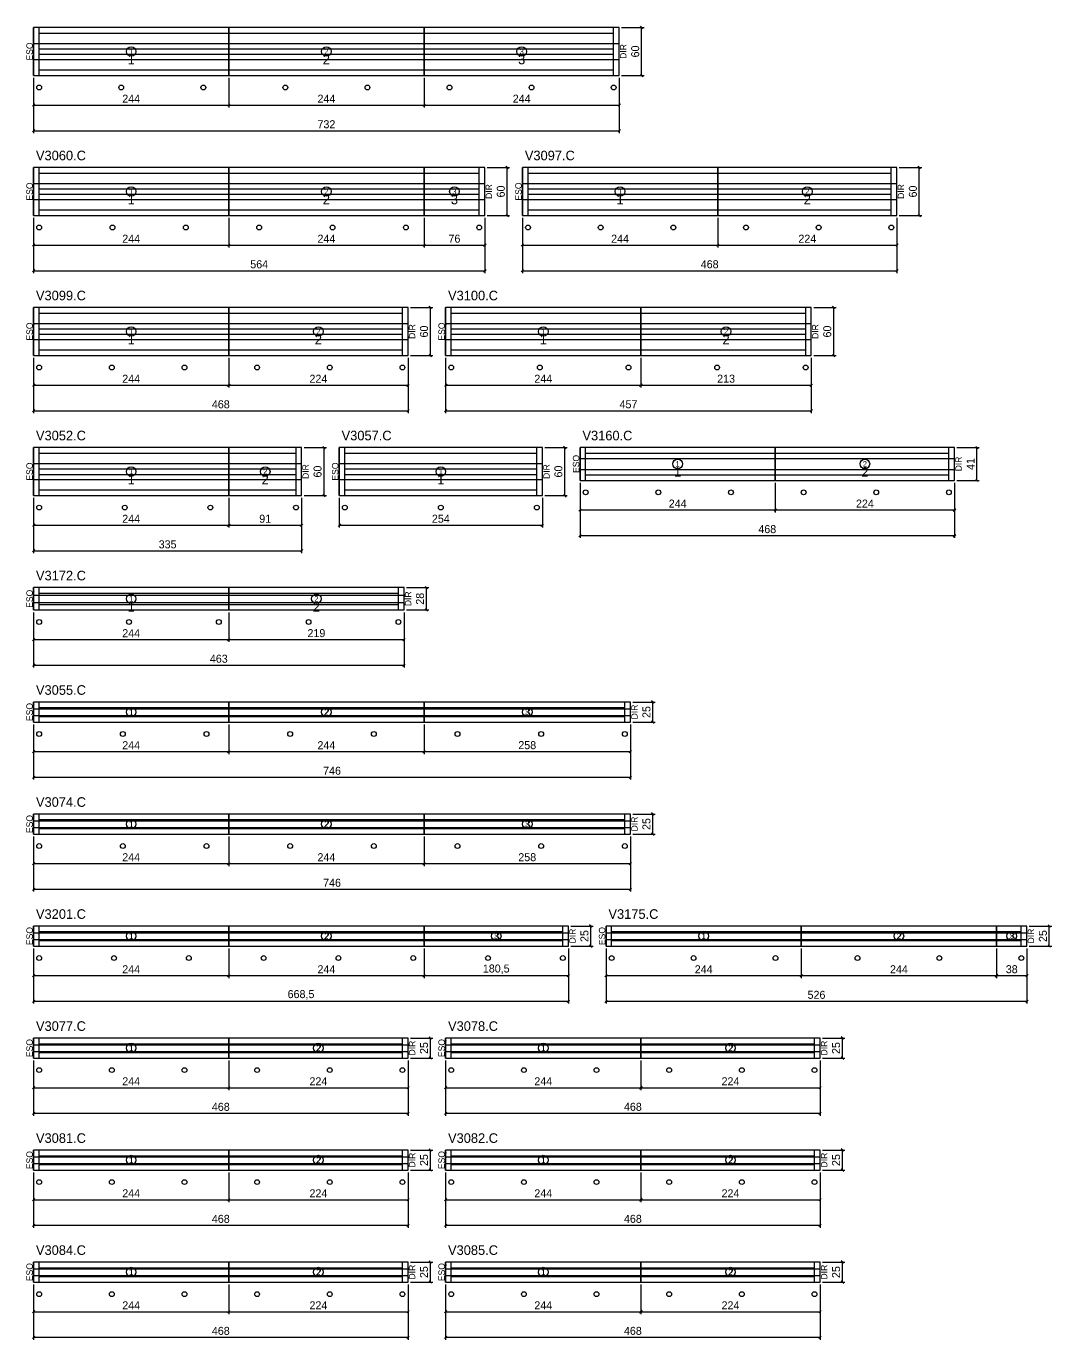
# Model space of a CAD drawing. Extents: x -10500 to 3070, y -5275 to 1250.
# Drawn here: x -9 to 1272, y -2020 to -378 of the extents above; entities that cross this region are included whole.
import ezdxf
from ezdxf.enums import TextEntityAlignment as Align

# ---------------------------------------------------------------- set-up
doc = ezdxf.new("R2010")
doc.units = 0
for name, color, linetype in [('5', 5, 'Continuous'), ('COTA', 241, 'Continuous'), ('Escoras', 224, 'Continuous'), ('NOMENCLATURA', 7, 'Continuous'), ('Painéis', 200, 'Continuous'), ('SARR_2.2x7', 40, 'Continuous'), ('SARR_EDITAR', 141, 'Continuous')]:
    doc.layers.add(name, color=color, linetype=linetype)
doc.dimstyles.new('PAINEL', dxfattribs={"dimtxt": 10, "dimasz": 3, "dimexe": 3, "dimexo": 3, "dimgap": 3, "dimtad": 1, "dimblk": 'OBLIQUE', "dimblk1": 'OBLIQUE', "dimcen": 2.5, "dimclrd": 4, "dimclre": 4, "dimclrt": 240, "dimazin": 3, "dimtfac": 1, "dimtmove": 0, "dimatfit": 3})

# ---------------------------------------------------------------- blocks, each defined once
blk = doc.blocks.new('nf1')
blk.add_circle((0, 0), 6)
blk.add_text('1', height=7).set_placement((0, 0), align=Align.MIDDLE_CENTER)
blk = doc.blocks.new('nf2')
blk.add_circle((0, 0), 6)
blk.add_text('2', height=7).set_placement((0, 0), align=Align.MIDDLE_CENTER)
blk = doc.blocks.new('nf3')
blk.add_circle((0, 0), 6)
blk.add_text('3', height=7).set_placement((0, 0), align=Align.MIDDLE_CENTER)
blk = doc.blocks.new('_OBLIQUE')
at = {"color": 0, "linetype": 'BYBLOCK'}
blk.add_line((-0.5, -0.5), (0.5, 0.5), dxfattribs=at)

msp = doc.modelspace()

# ---------------------------------------------------------------- linework, layer by layer
at = {"layer": 'Escoras'}
for centre in [(7, -455), (109.571, -455), (212.143, -455), (314.714, -455), (417.286, -455), (519.857, -455), (622.429, -455), (725, -455), (7, -630), (98.667, -630), (190.333, -630), (282, -630), (373.667, -630), (465.333, -630), (557, -630), (618, -630), (708.8, -630), (799.6, -630), (890.4, -630), (981.2, -630), (1072, -630), (7, -805), (97.8, -805), (188.6, -805), (279.4, -805), (370.2, -805), (461, -805), (522, -805), (632.75, -805), (743.5, -805), (854.25, -805), (965, -805), (690, -961), (780.8, -961), (871.6, -961), (962.4, -961), (1053.2, -961), (1144, -961), (7, -980), (114, -980), (221, -980), (328, -980), (389, -980), (509, -980), (629, -980), (7, -1123), (119.25, -1123), (231.5, -1123), (343.75, -1123), (456, -1123), (7, -1263), (111.571, -1263), (216.143, -1263), (320.714, -1263), (425.286, -1263), (529.857, -1263), (634.429, -1263), (739, -1263), (7, -1403), (111.571, -1403), (216.143, -1403), (320.714, -1403), (425.286, -1403), (529.857, -1403), (634.429, -1403), (739, -1403), (7, -1543), (100.5, -1543), (194, -1543), (287.5, -1543), (381, -1543), (474.5, -1543), (568, -1543), (661.5, -1543), (722.5, -1543), (824.9, -1543), (927.3, -1543), (1029.7, -1543), (1132.1, -1543), (1234.5, -1543), (7, -1683), (97.8, -1683), (188.6, -1683), (279.4, -1683), (370.2, -1683), (461, -1683), (522, -1683), (612.8, -1683), (703.6, -1683), (794.4, -1683), (885.2, -1683), (976, -1683), (7, -1823), (97.8, -1823), (188.6, -1823), (279.4, -1823), (370.2, -1823), (461, -1823), (522, -1823), (612.8, -1823), (703.6, -1823), (794.4, -1823), (885.2, -1823), (976, -1823), (7, -1963), (97.8, -1963), (188.6, -1963), (279.4, -1963), (370.2, -1963), (461, -1963), (522, -1963), (612.8, -1963), (703.6, -1963), (794.4, -1963), (885.2, -1963), (976, -1963)]:
    msp.add_circle(centre, 3, dxfattribs=at)
at = {"layer": 'Painéis'}
for p, q in [((244, -440), (244, -380)), ((488, -440), (488, -380)), ((0, -400), (244, -400)), ((244, -400), (488, -400)), ((488, -400), (732, -400)), ((0, -420), (244, -420)), ((244, -420), (488, -420)), ((488, -420), (732, -420)), ((244, -615), (244, -555)), ((488, -615), (488, -555)), ((855, -615), (855, -555)), ((0, -575), (244, -575)), ((244, -575), (488, -575)), ((488, -575), (564, -575)), ((611, -575), (855, -575)), ((855, -575), (1079, -575)), ((0, -595), (244, -595)), ((244, -595), (488, -595)), ((488, -595), (564, -595)), ((611, -595), (855, -595)), ((855, -595), (1079, -595)), ((244, -790), (244, -730)), ((759, -790), (759, -730)), ((0, -750), (244, -750)), ((244, -750), (468, -750)), ((515, -750), (759, -750)), ((759, -750), (972, -750)), ((0, -770), (244, -770)), ((244, -770), (468, -770)), ((515, -770), (759, -770)), ((759, -770), (972, -770)), ((244, -965), (244, -905)), ((683, -918.667), (927, -918.667)), ((927, -946), (927, -905)), ((927, -918.667), (1151, -918.667)), ((0, -925), (244, -925)), ((244, -925), (335, -925)), ((382, -925), (636, -925)), ((683, -932.333), (927, -932.333)), ((927, -932.333), (1151, -932.333)), ((0, -945), (244, -945)), ((244, -945), (335, -945)), ((382, -945), (636, -945)), ((244, -1108), (244, -1080)), ((0, -1089.333), (244, -1089.333)), ((0, -1098.667), (244, -1098.667)), ((244, -1089.333), (463, -1089.333)), ((244, -1098.667), (463, -1098.667)), ((244, -1248), (244, -1223)), ((488, -1248), (488, -1223)), ((0, -1231.333), (244, -1231.333)), ((0, -1239.667), (244, -1239.667)), ((244, -1231.333), (488, -1231.333)), ((244, -1239.667), (488, -1239.667)), ((488, -1231.333), (746, -1231.333)), ((488, -1239.667), (746, -1239.667)), ((0, -1371.333), (244, -1371.333)), ((244, -1388), (244, -1363)), ((244, -1371.333), (488, -1371.333)), ((488, -1388), (488, -1363)), ((488, -1371.333), (746, -1371.333)), ((0, -1379.667), (244, -1379.667)), ((244, -1379.667), (488, -1379.667)), ((488, -1379.667), (746, -1379.667)), ((244, -1528), (244, -1503)), ((488, -1528), (488, -1503)), ((959.5, -1528), (959.5, -1503)), ((1203.5, -1528), (1203.5, -1503)), ((0, -1511.333), (244, -1511.333)), ((0, -1519.667), (244, -1519.667)), ((244, -1511.333), (488, -1511.333)), ((244, -1519.667), (488, -1519.667)), ((488, -1511.333), (668.5, -1511.333)), ((488, -1519.667), (668.5, -1519.667)), ((715.5, -1511.333), (959.5, -1511.333)), ((715.5, -1519.667), (959.5, -1519.667)), ((959.5, -1511.333), (1203.5, -1511.333)), ((959.5, -1519.667), (1203.5, -1519.667)), ((1203.5, -1511.333), (1241.5, -1511.333)), ((1203.5, -1519.667), (1241.5, -1519.667)), ((0, -1651.333), (244, -1651.333)), ((244, -1668), (244, -1643)), ((244, -1651.333), (468, -1651.333)), ((515, -1651.333), (759, -1651.333)), ((759, -1668), (759, -1643)), ((759, -1651.333), (983, -1651.333)), ((0, -1659.667), (244, -1659.667)), ((244, -1659.667), (468, -1659.667)), ((515, -1659.667), (759, -1659.667)), ((759, -1659.667), (983, -1659.667)), ((244, -1808), (244, -1783)), ((759, -1808), (759, -1783)), ((0, -1791.333), (244, -1791.333)), ((0, -1799.667), (244, -1799.667)), ((244, -1791.333), (468, -1791.333)), ((244, -1799.667), (468, -1799.667)), ((515, -1791.333), (759, -1791.333)), ((515, -1799.667), (759, -1799.667)), ((759, -1791.333), (983, -1791.333)), ((759, -1799.667), (983, -1799.667)), ((0, -1931.333), (244, -1931.333)), ((244, -1948), (244, -1923)), ((244, -1931.333), (468, -1931.333)), ((515, -1931.333), (759, -1931.333)), ((759, -1948), (759, -1923)), ((759, -1931.333), (983, -1931.333)), ((0, -1939.667), (244, -1939.667)), ((244, -1939.667), (468, -1939.667)), ((515, -1939.667), (759, -1939.667)), ((759, -1939.667), (983, -1939.667))]:
    msp.add_line(p, q, dxfattribs=at)
for points in [[(0, -440), (244, -440), (244, -380), (0, -380)], [(244, -440), (488, -440), (488, -380), (244, -380)], [(488, -440), (732, -440), (732, -380), (488, -380)], [(0, -615), (244, -615), (244, -555), (0, -555)], [(244, -615), (488, -615), (488, -555), (244, -555)], [(488, -615), (564, -615), (564, -555), (488, -555)], [(611, -615), (855, -615), (855, -555), (611, -555)], [(855, -615), (1079, -615), (1079, -555), (855, -555)], [(0, -790), (244, -790), (244, -730), (0, -730)], [(244, -790), (468, -790), (468, -730), (244, -730)], [(515, -790), (759, -790), (759, -730), (515, -730)], [(759, -790), (972, -790), (972, -730), (759, -730)], [(0, -965), (244, -965), (244, -905), (0, -905)], [(244, -965), (335, -965), (335, -905), (244, -905)], [(382, -965), (636, -965), (636, -905), (382, -905)], [(683, -946), (927, -946), (927, -905), (683, -905)], [(927, -946), (1151, -946), (1151, -905), (927, -905)], [(0, -1108), (244, -1108), (244, -1080), (0, -1080)], [(244, -1108), (463, -1108), (463, -1080), (244, -1080)], [(0, -1248), (244, -1248), (244, -1223), (0, -1223)], [(244, -1248), (488, -1248), (488, -1223), (244, -1223)], [(488, -1248), (746, -1248), (746, -1223), (488, -1223)], [(0, -1388), (244, -1388), (244, -1363), (0, -1363)], [(244, -1388), (488, -1388), (488, -1363), (244, -1363)], [(488, -1388), (746, -1388), (746, -1363), (488, -1363)], [(0, -1528), (244, -1528), (244, -1503), (0, -1503)], [(244, -1528), (488, -1528), (488, -1503), (244, -1503)], [(488, -1528), (668.5, -1528), (668.5, -1503), (488, -1503)], [(715.5, -1528), (959.5, -1528), (959.5, -1503), (715.5, -1503)], [(959.5, -1528), (1203.5, -1528), (1203.5, -1503), (959.5, -1503)], [(1203.5, -1528), (1241.5, -1528), (1241.5, -1503), (1203.5, -1503)], [(0, -1668), (244, -1668), (244, -1643), (0, -1643)], [(244, -1668), (468, -1668), (468, -1643), (244, -1643)], [(515, -1668), (759, -1668), (759, -1643), (515, -1643)], [(759, -1668), (983, -1668), (983, -1643), (759, -1643)], [(0, -1808), (244, -1808), (244, -1783), (0, -1783)], [(244, -1808), (468, -1808), (468, -1783), (244, -1783)], [(515, -1808), (759, -1808), (759, -1783), (515, -1783)], [(759, -1808), (983, -1808), (983, -1783), (759, -1783)], [(0, -1948), (244, -1948), (244, -1923), (0, -1923)], [(244, -1948), (468, -1948), (468, -1923), (244, -1923)], [(515, -1948), (759, -1948), (759, -1923), (515, -1923)], [(759, -1948), (983, -1948), (983, -1923), (759, -1923)]]:
    msp.add_lwpolyline(points, close=True, dxfattribs=at)
at = {"layer": 'SARR_2.2x7'}
for p, q in [((7, -440), (7, -380)), ((7, -387), (244, -387)), ((244, -387), (488, -387)), ((488, -387), (725, -387)), ((725, -440), (725, -380)), ((7, -406.5), (244, -406.5)), ((244, -406.5), (488, -406.5)), ((488, -406.5), (725, -406.5)), ((7, -413.5), (244, -413.5)), ((244, -413.5), (488, -413.5)), ((488, -413.5), (725, -413.5)), ((7, -433), (244, -433)), ((244, -433), (488, -433)), ((488, -433), (725, -433)), ((7, -615), (7, -555)), ((557, -615), (557, -555)), ((618, -615), (618, -555)), ((1072, -615), (1072, -555)), ((7, -562), (244, -562)), ((244, -562), (488, -562)), ((488, -562), (557, -562)), ((618, -562), (855, -562)), ((855, -562), (1072, -562)), ((7, -581.5), (244, -581.5)), ((7, -588.5), (244, -588.5)), ((244, -581.5), (488, -581.5)), ((244, -588.5), (488, -588.5)), ((488, -581.5), (557, -581.5)), ((488, -588.5), (557, -588.5)), ((618, -581.5), (855, -581.5)), ((618, -588.5), (855, -588.5)), ((855, -581.5), (1072, -581.5)), ((855, -588.5), (1072, -588.5)), ((7, -608), (244, -608)), ((244, -608), (488, -608)), ((488, -608), (557, -608)), ((618, -608), (855, -608)), ((855, -608), (1072, -608)), ((7, -790), (7, -730)), ((7, -737), (244, -737)), ((244, -737), (461, -737)), ((461, -790), (461, -730)), ((522, -790), (522, -730)), ((522, -737), (759, -737)), ((759, -737), (965, -737)), ((965, -790), (965, -730)), ((7, -756.5), (244, -756.5)), ((7, -763.5), (244, -763.5)), ((244, -756.5), (461, -756.5)), ((244, -763.5), (461, -763.5)), ((522, -756.5), (759, -756.5)), ((522, -763.5), (759, -763.5)), ((759, -756.5), (965, -756.5)), ((759, -763.5), (965, -763.5)), ((7, -783), (244, -783)), ((244, -783), (461, -783)), ((522, -783), (759, -783)), ((759, -783), (965, -783)), ((7, -965), (7, -905)), ((7, -912), (244, -912)), ((244, -912), (328, -912)), ((328, -965), (328, -905)), ((389, -965), (389, -905)), ((389, -912), (629, -912)), ((629, -965), (629, -905)), ((690, -946), (690, -905)), ((690, -912), (927, -912)), ((927, -912), (1144, -912)), ((1144, -946), (1144, -905)), ((7, -931.5), (244, -931.5)), ((244, -931.5), (328, -931.5)), ((389, -931.5), (629, -931.5)), ((7, -938.5), (244, -938.5)), ((244, -938.5), (328, -938.5)), ((389, -938.5), (629, -938.5)), ((690, -939), (927, -939)), ((927, -939), (1144, -939)), ((7, -958), (244, -958)), ((244, -958), (328, -958)), ((389, -958), (629, -958)), ((7, -1108), (7, -1080)), ((456, -1108), (456, -1080)), ((7, -1087), (244, -1087)), ((244, -1087), (456, -1087)), ((7, -1101), (244, -1101)), ((244, -1101), (456, -1101)), ((7, -1248), (7, -1223)), ((7, -1230), (244, -1230)), ((244, -1230), (488, -1230)), ((488, -1230), (739, -1230)), ((739, -1248), (739, -1223)), ((7, -1241), (244, -1241)), ((244, -1241), (488, -1241)), ((488, -1241), (739, -1241)), ((7, -1388), (7, -1363)), ((7, -1370), (244, -1370)), ((244, -1370), (488, -1370)), ((488, -1370), (739, -1370)), ((739, -1388), (739, -1363)), ((7, -1381), (244, -1381)), ((244, -1381), (488, -1381)), ((488, -1381), (739, -1381)), ((7, -1528), (7, -1503)), ((7, -1510), (244, -1510)), ((244, -1510), (488, -1510)), ((488, -1510), (661.5, -1510)), ((661.5, -1528), (661.5, -1503)), ((722.5, -1528), (722.5, -1503)), ((722.5, -1510), (959.5, -1510)), ((959.5, -1510), (1203.5, -1510)), ((1203.5, -1510), (1234.5, -1510)), ((1234.5, -1528), (1234.5, -1503)), ((7, -1521), (244, -1521)), ((244, -1521), (488, -1521)), ((488, -1521), (661.5, -1521)), ((722.5, -1521), (959.5, -1521)), ((959.5, -1521), (1203.5, -1521)), ((1203.5, -1521), (1234.5, -1521)), ((7, -1668), (7, -1643)), ((7, -1650), (244, -1650)), ((244, -1650), (461, -1650)), ((461, -1668), (461, -1643)), ((522, -1668), (522, -1643)), ((522, -1650), (759, -1650)), ((759, -1650), (976, -1650)), ((976, -1668), (976, -1643)), ((7, -1661), (244, -1661)), ((244, -1661), (461, -1661)), ((522, -1661), (759, -1661)), ((759, -1661), (976, -1661)), ((7, -1808), (7, -1783)), ((461, -1808), (461, -1783)), ((522, -1808), (522, -1783)), ((976, -1808), (976, -1783)), ((7, -1790), (244, -1790)), ((7, -1801), (244, -1801)), ((244, -1790), (461, -1790)), ((244, -1801), (461, -1801)), ((522, -1790), (759, -1790)), ((522, -1801), (759, -1801)), ((759, -1790), (976, -1790)), ((759, -1801), (976, -1801)), ((7, -1948), (7, -1923)), ((7, -1930), (244, -1930)), ((244, -1930), (461, -1930)), ((461, -1948), (461, -1923)), ((522, -1948), (522, -1923)), ((522, -1930), (759, -1930)), ((759, -1930), (976, -1930)), ((976, -1948), (976, -1923)), ((7, -1941), (244, -1941)), ((244, -1941), (461, -1941)), ((522, -1941), (759, -1941)), ((759, -1941), (976, -1941))]:
    msp.add_line(p, q, dxfattribs=at)
at = {"layer": 'SARR_EDITAR'}
for p, q in [((0, -440), (0, -380)), ((732, -440), (732, -380)), ((0, -615), (0, -555)), ((564, -615), (564, -555)), ((611, -615), (611, -555)), ((1079, -615), (1079, -555)), ((0, -790), (0, -730)), ((468, -790), (468, -730)), ((515, -790), (515, -730)), ((972, -790), (972, -730)), ((0, -965), (0, -905)), ((335, -965), (335, -905)), ((382, -965), (382, -905)), ((636, -965), (636, -905)), ((683, -946), (683, -905)), ((1151, -946), (1151, -905)), ((0, -1108), (0, -1080)), ((463, -1108), (463, -1080)), ((0, -1248), (0, -1223)), ((746, -1248), (746, -1223)), ((0, -1388), (0, -1363)), ((746, -1388), (746, -1363)), ((0, -1528), (0, -1503)), ((668.5, -1528), (668.5, -1503)), ((715.5, -1528), (715.5, -1503)), ((1241.5, -1528), (1241.5, -1503)), ((0, -1668), (0, -1643)), ((468, -1668), (468, -1643)), ((515, -1668), (515, -1643)), ((983, -1668), (983, -1643)), ((0, -1808), (0, -1783)), ((468, -1808), (468, -1783)), ((515, -1808), (515, -1783)), ((983, -1808), (983, -1783)), ((0, -1948), (0, -1923)), ((468, -1948), (468, -1923)), ((515, -1948), (515, -1923)), ((983, -1948), (983, -1923))]:
    msp.add_line(p, q, dxfattribs=at)

# ---------------------------------------------------------------- block references
at = {"layer": 'COTA'}
for name, p in [('nf1', (122, -410)), ('nf2', (366, -410)), ('nf3', (610, -410)), ('nf1', (122, -585)), ('nf2', (366, -585)), ('nf3', (526, -585)), ('nf1', (733, -585)), ('nf2', (967, -585)), ('nf1', (122, -760)), ('nf2', (356, -760)), ('nf1', (637, -760)), ('nf2', (865.5, -760)), ('nf1', (122, -935)), ('nf2', (289.5, -935)), ('nf1', (509, -935)), ('nf1', (805, -925.5)), ('nf2', (1039, -925.5)), ('nf1', (122, -1094)), ('nf2', (353.5, -1094)), ('nf1', (122, -1235.5)), ('nf2', (366, -1235.5)), ('nf3', (617, -1235.5)), ('nf1', (122, -1375.5)), ('nf2', (366, -1375.5)), ('nf3', (617, -1375.5)), ('nf1', (122, -1515.5)), ('nf2', (366, -1515.5)), ('nf3', (578.25, -1515.5)), ('nf1', (837.5, -1515.5)), ('nf2', (1081.5, -1515.5)), ('nf3', (1222.5, -1515.5)), ('nf1', (122, -1655.5)), ('nf2', (356, -1655.5)), ('nf1', (637, -1655.5)), ('nf2', (871, -1655.5)), ('nf1', (122, -1795.5)), ('nf2', (356, -1795.5)), ('nf1', (637, -1795.5)), ('nf2', (871, -1795.5)), ('nf1', (122, -1935.5)), ('nf2', (356, -1935.5)), ('nf1', (637, -1935.5)), ('nf2', (871, -1935.5))]:
    msp.add_blockref(name, p, dxfattribs=at)

# ---------------------------------------------------------------- texts
at = {"layer": '5'}
for s, p in [('ESQ', (-5, -410)), ('DIR', (737, -410)), ('ESQ', (-5, -585)), ('ESQ', (606, -585)), ('DIR', (569, -585)), ('DIR', (1084, -585)), ('ESQ', (-5, -760)), ('DIR', (473, -760)), ('ESQ', (510, -760)), ('DIR', (977, -760)), ('ESQ', (678, -925.5)), ('DIR', (1156, -925.5)), ('ESQ', (-5, -935)), ('DIR', (340, -935)), ('ESQ', (377, -935)), ('DIR', (641, -935)), ('ESQ', (-5, -1094)), ('DIR', (468, -1094)), ('ESQ', (-5, -1235.5)), ('DIR', (751, -1235.5)), ('ESQ', (-5, -1375.5)), ('DIR', (751, -1375.5)), ('ESQ', (-5, -1515.5)), ('DIR', (673.5, -1515.5)), ('ESQ', (710.5, -1515.5)), ('DIR', (1246.5, -1515.5)), ('ESQ', (-5, -1655.5)), ('DIR', (473, -1655.5)), ('ESQ', (510, -1655.5)), ('DIR', (988, -1655.5)), ('ESQ', (-5, -1795.5)), ('DIR', (473, -1795.5)), ('ESQ', (510, -1795.5)), ('DIR', (988, -1795.5)), ('ESQ', (-5, -1935.5)), ('DIR', (473, -1935.5)), ('ESQ', (510, -1935.5)), ('DIR', (988, -1935.5))]:
    msp.add_text(s, height=8, rotation=90, dxfattribs=at).set_placement(p, align=Align.MIDDLE_CENTER)
for s, p in [('1', (122, -420)), ('2', (366, -420)), ('3', (610, -420)), ('1', (122, -595)), ('2', (366, -595)), ('3', (526, -595)), ('1', (733, -595)), ('2', (967, -595)), ('1', (122, -770)), ('2', (356, -770)), ('1', (637, -770)), ('2', (865.5, -770)), ('1', (805, -935.5)), ('2', (1039, -935.5)), ('1', (122, -945)), ('2', (289.5, -945)), ('1', (509, -945)), ('1', (122, -1104)), ('2', (353.5, -1104)), ('1', (122, -1235.5)), ('2', (366, -1235.5)), ('3', (617, -1235.5)), ('1', (122, -1375.5)), ('2', (366, -1375.5)), ('3', (617, -1375.5)), ('1', (122, -1515.5)), ('2', (366, -1515.5)), ('3', (578.25, -1515.5)), ('1', (837.5, -1515.5)), ('2', (1081.5, -1515.5)), ('3', (1222.5, -1515.5)), ('1', (122, -1655.5)), ('2', (356, -1655.5)), ('1', (637, -1655.5)), ('2', (871, -1655.5)), ('1', (122, -1795.5)), ('2', (356, -1795.5)), ('1', (637, -1795.5)), ('2', (871, -1795.5)), ('1', (122, -1935.5)), ('2', (356, -1935.5)), ('1', (637, -1935.5)), ('2', (871, -1935.5))]:
    msp.add_text(s, height=12, dxfattribs=at).set_placement(p, align=Align.MIDDLE_CENTER)
at = {"layer": 'NOMENCLATURA'}
for s, p in [('V3060.C', (3, -546)), ('V3097.C', (614, -546)), ('V3099.C', (3, -721)), ('V3100.C', (518, -721)), ('V3052.C', (3, -896)), ('V3057.C', (385, -896)), ('V3160.C', (686, -896)), ('V3172.C', (3, -1071)), ('V3055.C', (3, -1214)), ('V3074.C', (3, -1354)), ('V3201.C', (3, -1494)), ('V3175.C', (718.5, -1494)), ('V3077.C', (3, -1634)), ('V3078.C', (518, -1634)), ('V3081.C', (3, -1774)), ('V3082.C', (518, -1774)), ('V3084.C', (3, -1914)), ('V3085.C', (518, -1914))]:
    msp.add_text(s, height=12, dxfattribs=at).set_placement(p)

# ---------------------------------------------------------------- dimensions: what is measured, and where the dimension line sits
at = {"layer": 'COTA'}
for base, p1, p2 in [((760, -440), (732, -440), (732, -380)), ((592, -615), (564, -615), (564, -555)), ((1107, -615), (1079, -615), (1079, -555)), ((496, -790), (468, -790), (468, -730)), ((1000, -790), (972, -790), (972, -730)), ((363, -965), (335, -965), (335, -905)), ((664, -965), (636, -965), (636, -905)), ((1179, -946), (1151, -946), (1151, -905)), ((491, -1108), (463, -1108), (463, -1080)), ((774, -1248), (746, -1248), (746, -1223)), ((774, -1388), (746, -1388), (746, -1363)), ((696.5, -1528), (668.5, -1528), (668.5, -1503)), ((1269.5, -1528), (1241.5, -1528), (1241.5, -1503)), ((496, -1668), (468, -1668), (468, -1643)), ((1011, -1668), (983, -1668), (983, -1643)), ((496, -1808), (468, -1808), (468, -1783)), ((1011, -1808), (983, -1808), (983, -1783)), ((496, -1948), (468, -1948), (468, -1923)), ((1011, -1948), (983, -1948), (983, -1923))]:
    msp.add_linear_dim(base=base, p1=p1, p2=p2, angle=90, dimstyle='PAINEL', dxfattribs=at).render()
for base, p1, p2 in [((0, -477), (0, -440), (244, -440)), ((0, -509), (0, -440), (732, -440)), ((244, -477), (244, -440), (488, -440)), ((488, -477), (488, -440), (732, -440)), ((0, -652), (0, -615), (244, -615)), ((0, -684), (0, -615), (564, -615)), ((244, -652), (244, -615), (488, -615)), ((488, -652), (488, -615), (564, -615)), ((611, -652), (611, -615), (855, -615)), ((611, -684), (611, -615), (1079, -615)), ((855, -652), (855, -615), (1079, -615)), ((0, -827), (0, -790), (244, -790)), ((0, -859), (0, -790), (468, -790)), ((244, -827), (244, -790), (468, -790)), ((515, -827), (515, -790), (759, -790)), ((515, -859), (515, -790), (972, -790)), ((759, -827), (759, -790), (972, -790)), ((683, -983), (683, -946), (927, -946)), ((683, -1015), (683, -946), (1151, -946)), ((927, -983), (927, -946), (1151, -946)), ((0, -1002), (0, -965), (244, -965)), ((0, -1034), (0, -965), (335, -965)), ((244, -1002), (244, -965), (335, -965)), ((382, -1002), (382, -965), (636, -965)), ((0, -1145), (0, -1108), (244, -1108)), ((0, -1177), (0, -1108), (463, -1108)), ((244, -1145), (244, -1108), (463, -1108)), ((0, -1285), (0, -1248), (244, -1248)), ((0, -1317), (0, -1248), (746, -1248)), ((244, -1285), (244, -1248), (488, -1248)), ((488, -1285), (488, -1248), (746, -1248)), ((0, -1425), (0, -1388), (244, -1388)), ((0, -1457), (0, -1388), (746, -1388)), ((244, -1425), (244, -1388), (488, -1388)), ((488, -1425), (488, -1388), (746, -1388)), ((0, -1565), (0, -1528), (244, -1528)), ((0, -1597), (0, -1528), (668.5, -1528)), ((244, -1565), (244, -1528), (488, -1528)), ((488, -1565), (488, -1528), (668.5, -1528)), ((715.5, -1565), (715.5, -1528), (959.5, -1528)), ((715.5, -1597), (715.5, -1528), (1241.5, -1528)), ((959.5, -1565), (959.5, -1528), (1203.5, -1528)), ((1203.5, -1565), (1203.5, -1528), (1241.5, -1528)), ((0, -1705), (0, -1668), (244, -1668)), ((0, -1737), (0, -1668), (468, -1668)), ((244, -1705), (244, -1668), (468, -1668)), ((515, -1705), (515, -1668), (759, -1668)), ((515, -1737), (515, -1668), (983, -1668)), ((759, -1705), (759, -1668), (983, -1668)), ((0, -1845), (0, -1808), (244, -1808)), ((0, -1877), (0, -1808), (468, -1808)), ((244, -1845), (244, -1808), (468, -1808)), ((515, -1845), (515, -1808), (759, -1808)), ((515, -1877), (515, -1808), (983, -1808)), ((759, -1845), (759, -1808), (983, -1808)), ((0, -1985), (0, -1948), (244, -1948)), ((0, -2017), (0, -1948), (468, -1948)), ((244, -1985), (244, -1948), (468, -1948)), ((515, -1985), (515, -1948), (759, -1948)), ((515, -2017), (515, -1948), (983, -1948)), ((759, -1985), (759, -1948), (983, -1948))]:
    msp.add_linear_dim(base=base, p1=p1, p2=p2, dimstyle='PAINEL', dxfattribs=at).render()

doc.saveas('drawing.dxf')
